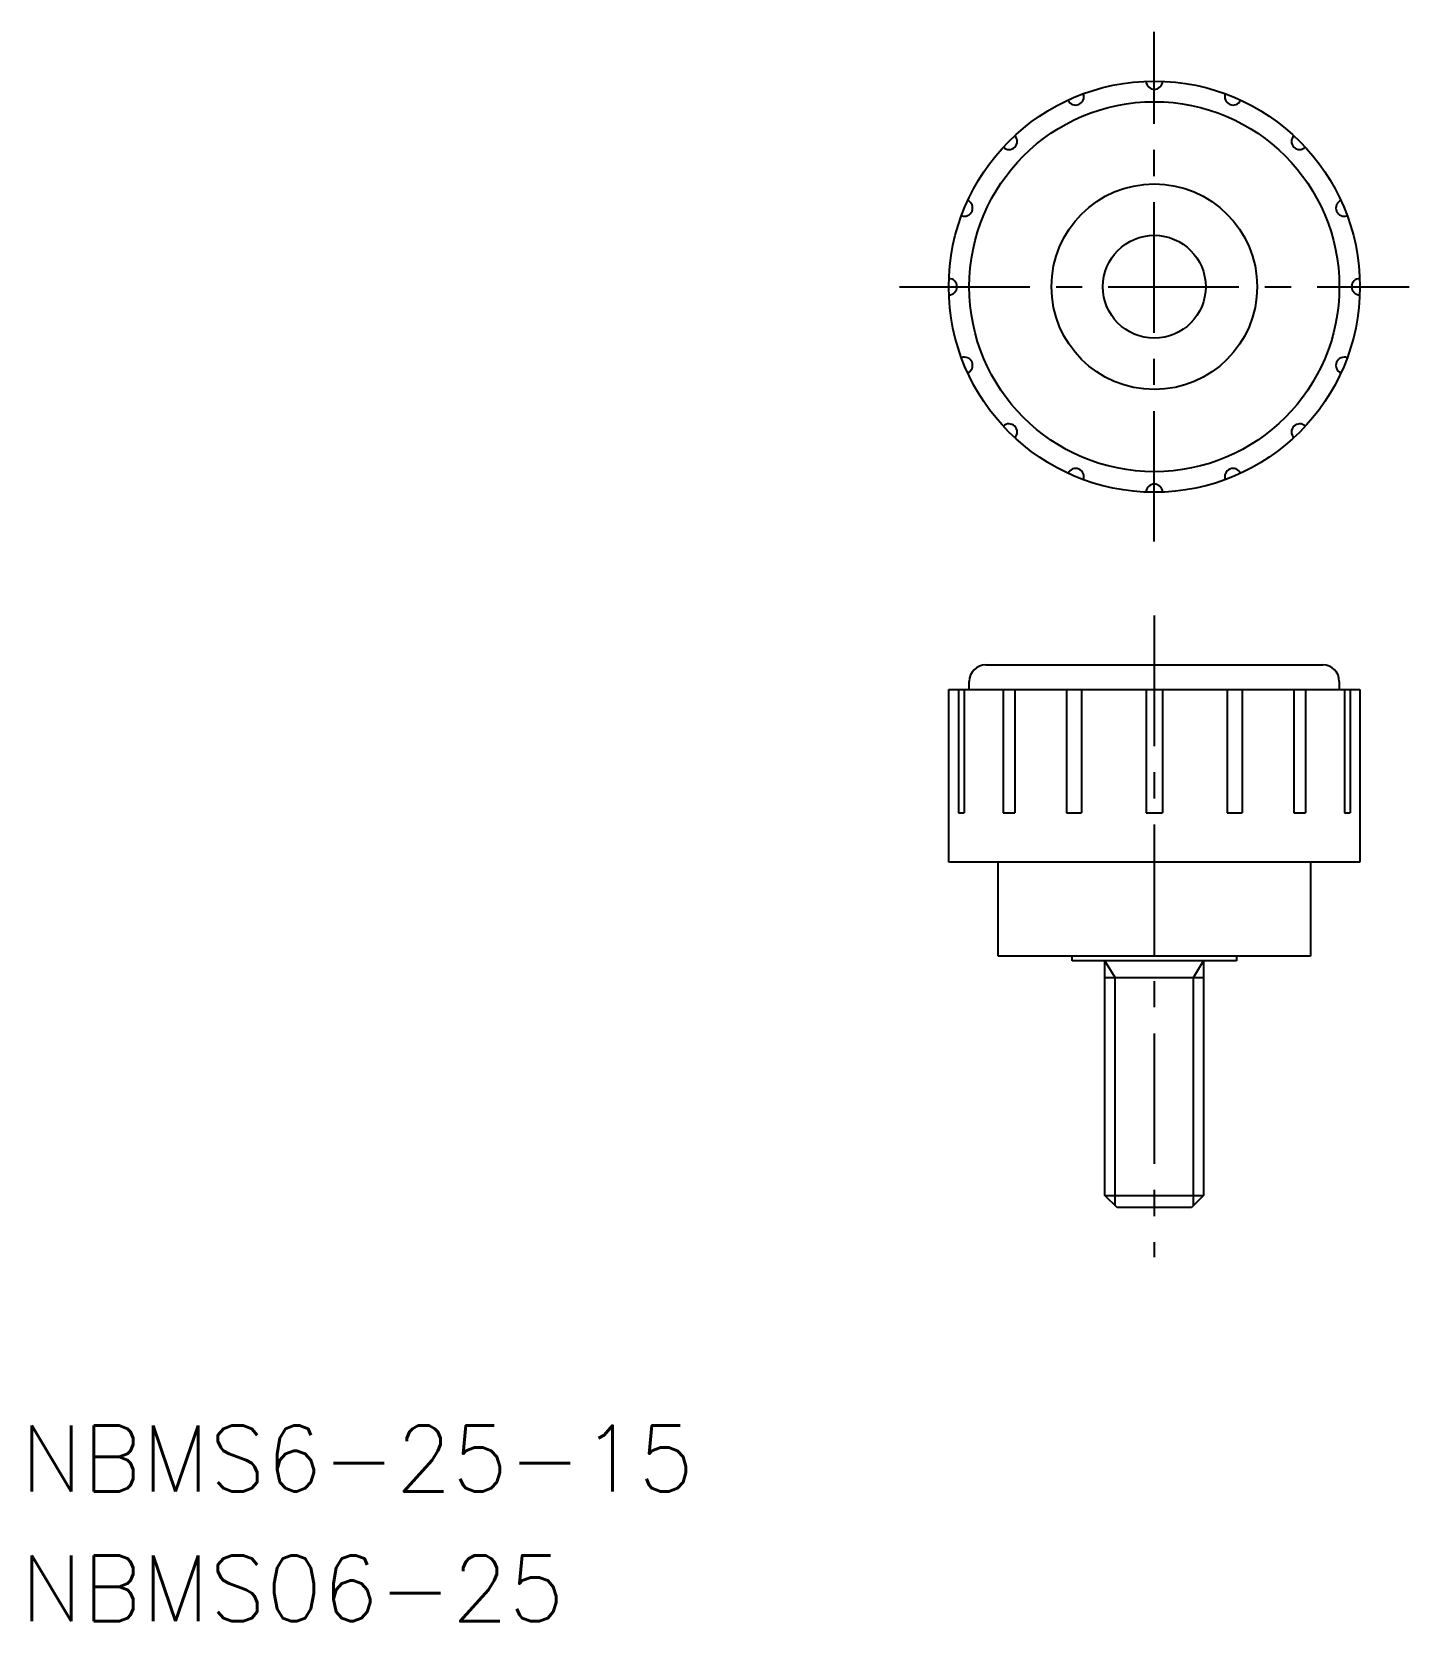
# Model space of a CAD drawing. Extents: x -18.3 to 65.5, y 9.9 to 106.5.
import ezdxf

# ---------------------------------------------------------------- set-up
doc = ezdxf.new("R2010")
doc.units = 0
doc.header["$LTSCALE"] = 0.25
doc.linetypes.add('CENTER', pattern=[50.8, 31.75, -6.35, 6.35, -6.35])
doc.layers.get('0').update_dxf_attribs({"linetype": 'CONTINUOUS'})
doc.layers.add('CENTER', color=1, linetype='CENTER')
doc.styles.get("Standard").update_dxf_attribs({"font": 'txt.shx', "bigfont": 'extfont.shx'})

msp = doc.modelspace()

# ---------------------------------------------------------------- linework, layer by layer
for p, q in [((39.75, 68), (60.25, 68)), ((38.75, 66.5), (38.75, 67)), ((61.25, 67), (61.25, 66.5)), ((37.5, 66.5), (38.75, 66.5)), ((37.5, 56), (37.5, 66.5)), ((38.092, 66.5), (38.092, 59)), ((38.434, 66.5), (38.434, 59)), ((38.75, 66.5), (61.25, 66.5)), ((40.815, 66.5), (40.815, 59)), ((41.522, 66.5), (41.522, 59)), ((44.66, 66.5), (44.66, 59)), ((45.58, 66.5), (45.58, 59)), ((49.5, 66.5), (49.5, 59)), ((50.5, 66.5), (50.5, 59)), ((54.42, 66.5), (54.42, 59)), ((55.34, 66.5), (55.34, 59)), ((58.478, 66.5), (58.478, 59)), ((59.185, 66.5), (59.185, 59)), ((61.25, 66.5), (62.5, 66.5)), ((61.566, 66.5), (61.566, 59)), ((61.908, 66.5), (61.908, 59)), ((62.5, 66.5), (62.5, 56)), ((38.092, 59), (38.434, 59)), ((40.815, 59), (41.522, 59)), ((44.66, 59), (45.58, 59)), ((49.5, 59), (50.5, 59)), ((54.42, 59), (55.34, 59)), ((58.478, 59), (59.185, 59)), ((61.566, 59), (61.908, 59)), ((40.5, 56), (37.5, 56)), ((40.5, 50.3), (40.5, 56)), ((59.5, 56), (40.5, 56)), ((59.5, 56), (59.5, 50.3)), ((62.5, 56), (59.5, 56)), ((45, 50.3), (40.5, 50.3)), ((55, 50.3), (45, 50.3)), ((45, 50), (45, 50.3)), ((59.5, 50.3), (55, 50.3)), ((55, 50.3), (55, 50)), ((47, 50), (45, 50)), ((47, 35.733), (47, 50)), ((53, 50), (47, 50)), ((53, 50), (53, 35.733)), ((55, 50), (53, 50)), ((47, 49), (53, 49)), ((47, 35.733), (53, 35.733)), ((47.733, 35), (47, 35.733)), ((52.267, 35), (47.733, 35)), ((53, 35.733), (52.267, 35))]:
    msp.add_line(p, q)
at = {"color": 3}
for p, q in [((47.613, 49), (47, 50)), ((52.386, 49), (53, 50)), ((47.613, 35.119), (47.613, 49)), ((52.386, 35.119), (52.386, 49))]:
    msp.add_line(p, q, dxfattribs=at)
for radius in [12.5, 11.25, 6.25, 3.125]:
    msp.add_circle((50, 91), radius)
for centre, radius, start, end in [((50, 103.5), 0.5, 181.14599, 358.85401), ((45.216, 102.548), 0.5, 203.64599, 21.35401), ((54.784, 102.548), 0.5, 158.64599, 336.35401), ((41.161, 99.839), 0.5, 226.14599, 43.85401), ((58.839, 99.839), 0.5, 136.14599, 313.85401), ((38.452, 95.784), 0.5, 248.64599, 66.35401), ((61.548, 95.784), 0.5, 113.64599, 291.35401), ((37.5, 91), 0.5, 271.14599, 88.85401), ((62.5, 91), 0.5, 91.14599, 268.85401), ((38.452, 86.216), 0.5, 293.64599, 111.35401), ((61.548, 86.216), 0.5, 68.64599, 246.35401), ((41.161, 82.161), 0.5, 316.14599, 133.85401), ((58.839, 82.161), 0.5, 46.14599, 223.85401), ((45.216, 79.452), 0.5, 338.64599, 156.35401), ((54.784, 79.452), 0.5, 23.64599, 201.35401), ((50, 78.5), 0.5, 1.14599, 178.85401), ((39.75, 67), 1, 90, 180), ((60.25, 67), 1, 0, 90)]:
    msp.add_arc(centre, radius, start, end)
at = {"layer": 'CENTER', "color": 1, "linetype": 'CENTER'}
for p, q in [((50, 75.5), (50, 106.5)), ((34.5, 91), (65.5, 91)), ((50, 71), (50, 32))]:
    msp.add_line(p, q, dxfattribs=at)

# ---------------------------------------------------------------- texts
at = {"color": 7, "linetype": 'CONTINUOUS'}
for s, p in [('NBMS6-25-15', (-18.946, 17.747)), ('NBMS06-25', (-18.946, 9.854))]:
    msp.add_text(s, height=4, dxfattribs=at).set_placement(p)

doc.saveas('drawing.dxf')
